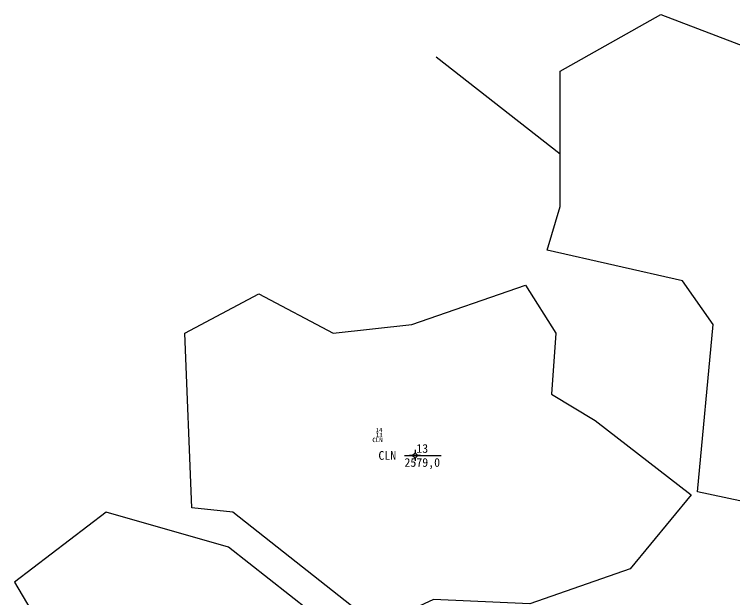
# Model space of a CAD drawing. Extents: x 552725 to 554329, y 1840125 to 1841713.
# Drawn here: x 552929 to 553093.9, y 1840874 to 1841008 of the extents above; entities that cross this region are included whole.
import ezdxf

# ---------------------------------------------------------------- set-up
doc = ezdxf.new("R2010")
doc.units = 0
for name, color, linetype in [('Level 10', 7, 'Continuous'), ('Level 11', 7, 'Continuous'), ('Level 13', 7, 'Continuous'), ('Level 17', 7, 'Continuous'), ('Level 2', 7, 'Continuous'), ('Level 4', 7, 'Continuous')]:
    doc.layers.add(name, color=color, linetype=linetype)

msp = doc.modelspace()

# ---------------------------------------------------------------- linework, layer by layer
at = {"layer": 'Level 10'}
msp.add_line((553025.56, 1840998.3), (553054, 1840976.07), dxfattribs=at)
for points in [[(553054, 1840976.07), (553054, 1840995), (553077, 1841008), (553098, 1841000)], [(553098, 1841000), (553134, 1840976), (553160, 1840943), (553172, 1840921), (553179, 1840894), (553175, 1840878), (553166, 1840874), (553131, 1840889), (553085.4, 1840898.63), (553089, 1840937), (553082, 1840947), (553051, 1840954), (553054, 1840964), (553054, 1840976.07)], [(553084, 1840898), (553070, 1840881), (553047, 1840873), (553025, 1840874), (553012, 1840868), (552979, 1840894), (552969.6, 1840895.01), (552968, 1840935), (552985, 1840944), (553002, 1840935), (553020, 1840937), (553046, 1840946), (553053, 1840935), (553052, 1840921), (553062, 1840915), (553084, 1840898)], [(553006, 1840864), (552978, 1840886), (552950, 1840894), (552929, 1840878), (552939, 1840861), (552946, 1840856), (552956, 1840838), (552962, 1840840), (552970, 1840843), (552989, 1840856), (553006, 1840864)]]:
    msp.add_lwpolyline(points, dxfattribs=at)
at = {"layer": 'Level 11'}
for p, q in [((553020.74, 1840908.25), (553020.74, 1840907.62)), ((553020.11, 1840907), (553019.49, 1840907)), ((553020.74, 1840907.62), (553020.11, 1840907)), ((553020.11, 1840907), (553020.74, 1840906.38)), ((553021.36, 1840907), (553020.74, 1840907.62)), ((553020.74, 1840906.38), (553021.36, 1840907)), ((553020.74, 1840906.38), (553020.74, 1840905.75)), ((553021.99, 1840907), (553021.36, 1840907))]:
    msp.add_line(p, q, dxfattribs=at)
msp.add_circle((553020.74, 1840907), 0.15, dxfattribs=at)
at = {"layer": 'Level 13'}
msp.add_line((553018.31, 1840907), (553026.72, 1840907), dxfattribs=at)

# ---------------------------------------------------------------- texts
msp.add_text('13', height=2, dxfattribs=at).set_placement((553021.03, 1840907.6))
at = {"layer": 'Level 17'}
for s, p in [('14', (553011.72, 1840912.31)), ('CLN', (553010.97, 1840910.05)), ('13', (553011.76, 1840911.18))]:
    msp.add_text(s, height=1, dxfattribs=at).set_placement(p)
at = {"layer": 'Level 2'}
msp.add_text('CLN', height=2, dxfattribs=at).set_placement((553012.35, 1840906))
at = {"layer": 'Level 4'}
msp.add_text('2579,0', height=2, dxfattribs=at).set_placement((553018.31, 1840904.4))

doc.saveas('drawing.dxf')
